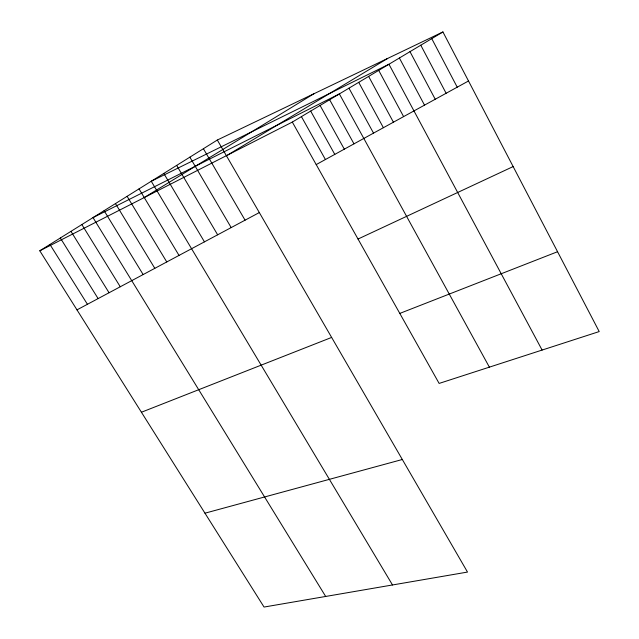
<?xml version="1.0" encoding="UTF-8"?>
<svg xmlns="http://www.w3.org/2000/svg" width="639" height="639" viewBox="0 0 639 639"><rect width="100%" height="100%" fill="white"/><g stroke="black" fill="none" stroke-linecap="round" stroke-linejoin="round"><path stroke-width="0.96" d="M39.794 250.8L217.324 140.029L442.931 31.95L599.206 331.569L439.129 383.424L292.319 122.073L39.794 250.8L264.051 607.05L467.508 572.073L217.324 140.029M144.23 197.563L313.893 93.765M227.684 155.021L387.705 58.405M292.319 122.073L442.931 31.95M316.201 164.59L468.507 80.985M76.976 309.867L259.33 212.563M358.024 239.042L513.149 166.571M141.419 412.243L331.633 337.432M399.798 313.414L557.559 251.718M204.967 513.189L402.322 459.497M49.946 244.473L87.431 304.292M60.338 237.988L98.118 298.589M70.969 231.35L109.061 292.75M81.864 224.553L120.268 286.767M325.682 596.459L93.014 217.595L339.373 93.917L489.378 367.145M104.109 210.678L143.144 274.562M115.467 203.585L154.814 268.332M127.105 196.325L166.771 261.95M139.038 188.88L179.024 255.416M392.506 584.965L151.259 181.252L388.959 64.243L542.104 350.06M163.8 173.425L204.448 241.854M176.668 165.397L217.643 234.809M189.863 157.162L231.182 227.588M203.41 148.711L245.072 220.175M301.424 116.617L325.419 159.526M310.682 111.082L334.788 154.39M320.083 105.451L344.309 149.159M329.652 99.732L353.982 143.847M348.966 88.174L373.527 133.12M358.719 82.343L383.392 127.712M368.631 76.408L393.416 122.209M378.711 70.378L403.608 116.61M399.383 58.005L424.512 105.139M409.99 51.655L435.231 99.253M420.781 45.201L446.126 93.27M431.756 38.636L457.22 87.184"/></g></svg>
